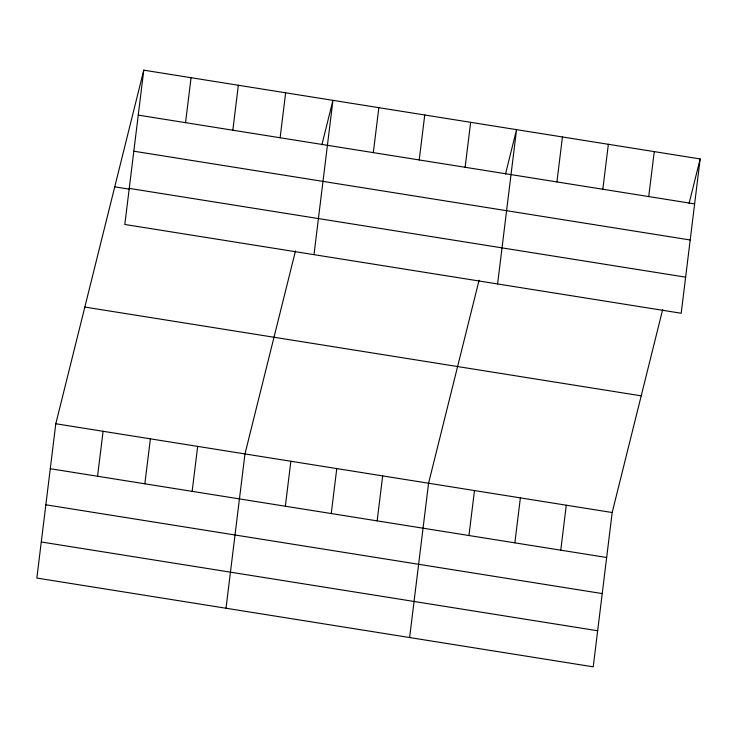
<?xml version="1.0" encoding="UTF-8"?>
<svg xmlns="http://www.w3.org/2000/svg" width="737" height="737" viewBox="0 0 737 737"><rect width="100%" height="100%" fill="white"/><g stroke="black" fill="none" stroke-linecap="round" stroke-linejoin="round"><path stroke-width="1.11" d="M143.77 70.162L124.82 224.472L681.2 313.253L700.15 158.943L143.77 70.162L55.8 423.747L36.85 578.057L593.23 666.838L612.18 512.528L662.692 309.503M97.57 476.259L103.088 431.292M185.54 122.664L191.067 77.707M144.857 483.804L150.385 438.847M232.837 130.219L238.355 85.252M192.154 491.349L197.673 446.392M280.124 137.764L285.652 92.798M226.019 608.246L244.97 453.937L295.482 250.912M313.99 254.652L332.94 100.343L321.885 144.793M285.348 506.227L290.866 461.261M373.318 152.633L378.846 107.666M331.245 513.551L336.772 468.585M419.224 159.957L424.742 114.99M377.151 520.875L382.669 475.909M465.121 167.281L470.648 122.314M409.625 637.542L428.575 483.232L479.087 280.207M497.595 283.948L516.545 129.638L505.49 174.089M468.953 535.523L474.471 490.556M556.923 181.928L562.451 136.962M514.85 542.847L520.377 497.88M602.829 189.252L608.347 144.286M560.756 550.171L566.274 505.204M648.726 196.576L654.253 151.61M689.095 203.394L700.15 158.943M138.252 115.119L694.632 203.9M133.821 151.205L690.201 239.986M129.251 188.386L685.631 277.167M114.742 186.848L129.38 189.179M84.829 307.062L641.208 395.843M55.8 423.747L612.18 512.528M50.273 468.714L606.652 557.494M45.841 504.799L602.221 593.58M41.281 541.981L597.661 630.761"/></g></svg>
